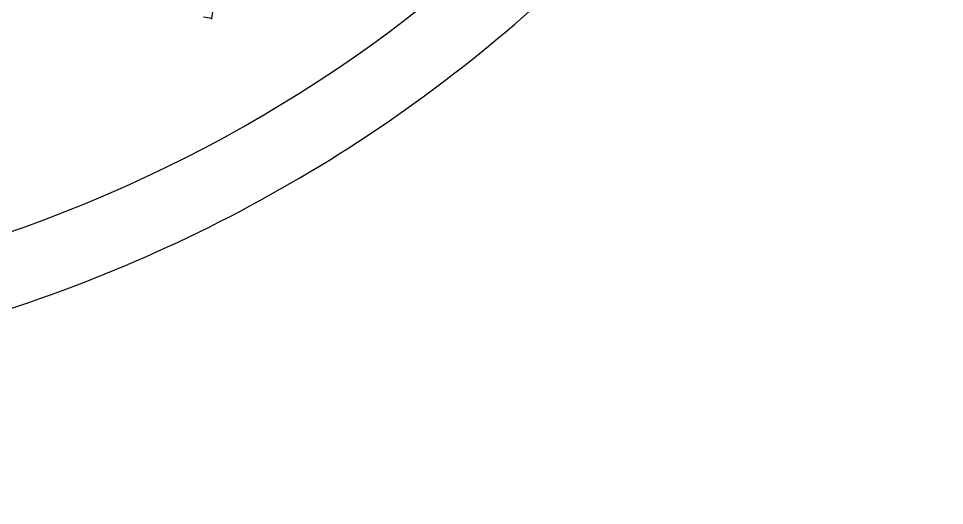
# Model space of a CAD drawing. Extents: x 180421 to 182279, y 668879 to 669787.
# Drawn here: x 180620.6 to 180635.44, y 669594.33 to 669602.13 of the extents above; entities that cross this region are included whole.
import ezdxf

# ---------------------------------------------------------------- set-up
doc = ezdxf.new("R2010")
doc.units = 0
doc.header["$LTSCALE"] = 2.5
doc.header["$MEASUREMENT"] = 0
doc.layers.add('KOTERET', color=1, linetype='CONTINUOUS')

msp = doc.modelspace()

# ---------------------------------------------------------------- linework, layer by layer
at = {"layer": 'KOTERET', "color": 1, "linetype": 'Continuous'}
for points in [[(180622.082, 669630.226, 0.06433), (180609.34, 669633.742, 0.055067), (180598.018, 669634.079, 0.081051), (180584.644, 669631.329, 0.05642), (180576.172, 669626.949, 0.170965), (180569.659, 669619.353, 0.076819), (180568.667, 669614.862, 0.118306), (180570.255, 669608.016, 0.129737), (180575.333, 669602.247, 0.070189), (180585.272, 669597.011, 0.047922), (180592.724, 669595.116, 0.049022), (180603.392, 669594.351, 0.072792), (180618.994, 669597.053, 0.1248), (180629.244, 669602.659, 0.103709), (180634.876, 669610.623, 0.036886), (180635.288, 669612.37, 0.106536), (180635.003, 669617.495, 0.106243), (180629.936, 669625.233, 0.106919), (180622.082, 669630.226)], [(180592.914, 669596.261, 0.049045), (180603.36, 669595.512, 0.072972), (180618.667, 669598.172, 0.125195), (180628.452, 669603.508, 0.103069), (180633.789, 669611.03, 0.035565), (180634.142, 669612.555, 0.105225), (180633.899, 669617.136, 0.105504), (180629.123, 669624.41, 0.107235), (180621.659, 669629.15, 0.064474), (180609.177, 669632.591, 0.055181), (180598.087, 669632.923, 0.081162), (180585.061, 669630.247, 0.05669), (180576.784, 669625.962, 0.171614), (180570.741, 669618.936, 0.076301), (180569.828, 669614.819, 0.117637), (180571.295, 669608.538, 0.130118), (180575.998, 669603.202, 0.070334), (180585.668, 669598.103, 0.047983), (180592.914, 669596.261)]]:
    msp.add_lwpolyline(points, format="xyb", dxfattribs=at)
at = {"layer": 'KOTERET', "color": 2, "linetype": 'Continuous'}
for points in [[(180623.829, 669603.023), (180623.691, 669602.131)], [(180623.691, 669602.131), (180623.565, 669602.152)]]:
    msp.add_lwpolyline(points, dxfattribs=at)
at = {"layer": 'KOTERET', "color": 1}
msp.add_point((180623.691, 669602.131), dxfattribs=at)
msp.add_point((180623.691, 669602.131), dxfattribs=at)

doc.saveas('drawing.dxf')
